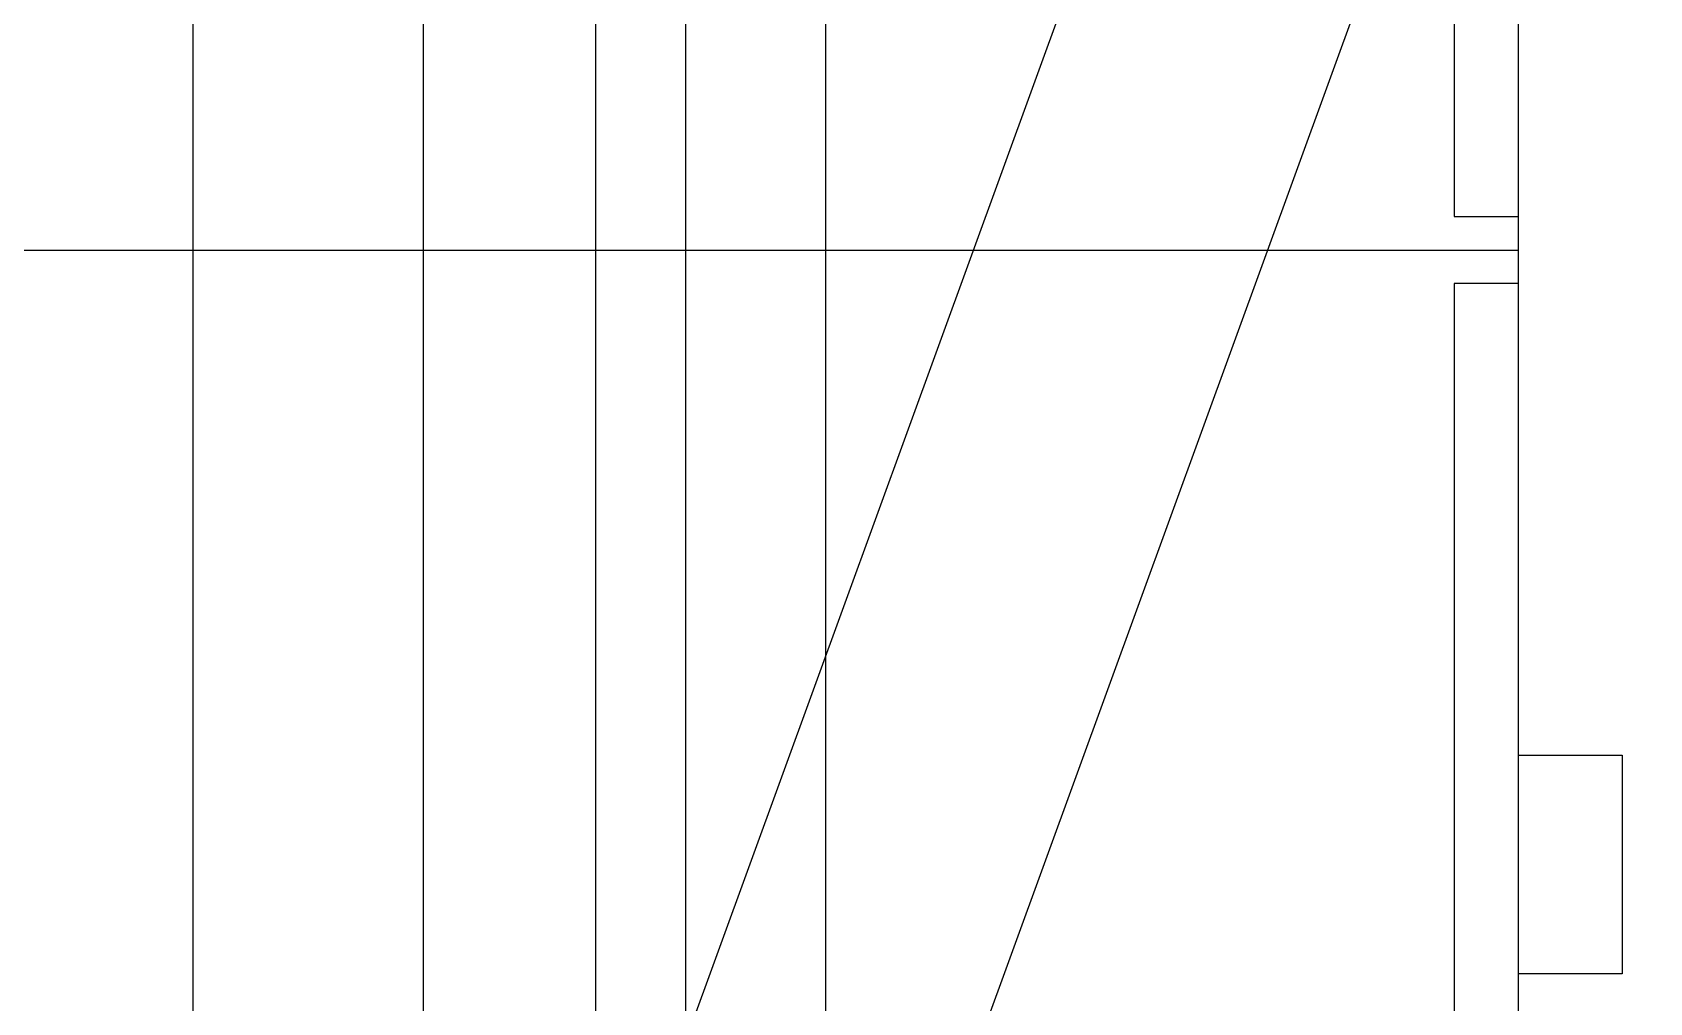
# Model space of a CAD drawing. Header units: inches. Extents: x -233729 to 737493, y -275239 to 196021.
# Drawn here: x 477719 to 478422, y 18201 to 18623 of the extents above; entities that cross this region are included whole.
import ezdxf

# ---------------------------------------------------------------- set-up
doc = ezdxf.new("R2010")
doc.units = ezdxf.units.IN
doc.header["$MEASUREMENT"] = 0
for name, color, linetype in [('Default', 7, 'Continuous'), ('DV2_0', 7, 'Continuous'), ('P_AX', 7, 'Continuous'), ('pinza', 6, 'Continuous'), ('Sezioni', 7, 'Continuous'), ('supporti', 7, 'Continuous')]:
    doc.layers.add(name, color=color, linetype=linetype)

# ---------------------------------------------------------------- blocks, each defined once
blk = doc.blocks.new('SE2')
at = {"layer": 'DV2_0', "color": 2, "linetype": 'Continuous'}
for p, q in [((560.45, 3816.92), (560.45, 1916.92)), ((660.45, 3816.92), (660.45, 1916.92)), ((735.45, 2116.92), (735.45, 3626.92)), ((835.45, 2116.92), (835.45, 3626.92))]:
    blk.add_line(p, q, dxfattribs=at)
blk = doc.blocks.new('A$C2BE94B00')
at = {"layer": 'Default'}
blk.add_blockref('SE2', (-481.45, -1908.92), dxfattribs=at)
blk = doc.blocks.new('A$C4C4516A4')
at = {"layer": 'supporti', "color": 1}
blk.add_blockref('A$C2BE94B00', (0, 0), dxfattribs=at)
blk = doc.blocks.new('A$C48CB4C16')
at = {"color": 1}
blk.add_line((4100.56, 9006.09, 710.66), (4100.56, 804.97, 710.66), dxfattribs=at)
at = {"layer": 'P_AX', "color": 6, "linetype": 'Continuous'}
for p, q in [((3272.09, 851.11, 710.66), (4039.19, 2958.71, 710.66)), ((4151.95, 2917.67, 710.66), (3383.77, 807.1, 710.66))]:
    blk.add_line(p, q, dxfattribs=at)
at = {"layer": 'P_AX', "color": 6}
blk.add_circle((4100.56, 4905.53, 710.66), 4100.56, dxfattribs=at)
blk = doc.blocks.new('A$C359573D4')
at = {"color": 1}
blk.add_line((3397, 872.5), (45, 872.5), dxfattribs=at)
at = {"layer": 'Sezioni'}
blk.add_line((45, 887), (45, 858), dxfattribs=at)
for points in [[(73, 1717), (45, 1717), (45, 887), (73, 887)], [(0, 1187), (45, 1187), (45, 1092), (0, 1092)], [(73, 858), (45, 858), (45, 28), (73, 28)]]:
    blk.add_lwpolyline(points, close=True, dxfattribs=at)

msp = doc.modelspace()

# ---------------------------------------------------------------- block references
at = {"color": 1, "rotation": 180.0000000029513}
msp.add_blockref('A$C48CB4C16', (482103.53833, 20961.31664, -710.66459), dxfattribs=at)
at = {"rotation": 180.0000000029513}
msp.add_blockref('A$C359573D4', (478409.82649, 19400.78622), dxfattribs=at)
at = {"layer": 'pinza', "color": 6, "linetype": 'Continuous', "rotation": 180.0000000029513}
for p in [(478142.82648, 19486.28623), (478142.82696, 19486.28623)]:
    msp.add_blockref('A$C4C4516A4', p, dxfattribs=at)

doc.saveas('drawing.dxf')
